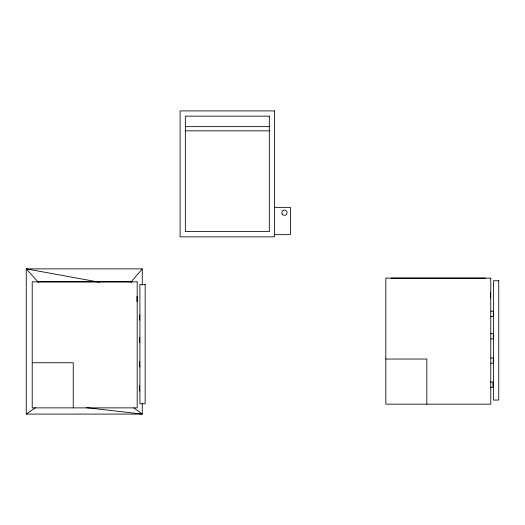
<?xml version="1.0" encoding="UTF-8"?>
<svg xmlns="http://www.w3.org/2000/svg" width="525" height="525" viewBox="0 0 525 525"><rect width="100%" height="100%" fill="white"/><g stroke="black" fill="none" stroke-linecap="round" stroke-linejoin="round"><path stroke-width="0.79" d="M130.837 282.293L142.262 268.872L26.25 268.872L26.25 414.094L142.262 414.094L142.262 403.489M26.25 414.094L35.47 407.676M185.351 126.65L269.325 126.65M185.351 130.843L269.325 130.843M274.293 207.362L290.404 207.362L290.404 234.655L274.293 234.655M490.868 311.187L493.323 311.187L493.323 316.437L490.868 316.437M490.868 333.631L493.323 333.631L493.323 338.881L490.868 338.881M490.868 358.017L493.323 358.017L493.323 363.267L490.868 363.267M385.816 359.034L426.838 359.034L426.838 404.171M32.215 362.749L73.244 362.749L73.244 407.879M490.501 382.075L492.955 382.075L492.955 387.325L490.501 387.325M86.415 407.669L142.262 414.094L133.822 407.886M99.369 282.194L26.25 268.872L38.463 282.45M490.619 292.635L490.619 297.885M485.527 278.132L391.059 278.132M142.262 268.872L142.262 285.193M139.729 314.902L139.729 320.152M139.729 337.345L139.729 342.595M139.729 361.732L139.729 366.982M139.361 385.79L139.361 391.04M137.025 296.349L137.025 301.599M131.933 281.84L37.465 281.84M274.568 110.906L180.101 110.906L180.101 236.86L274.568 236.86L274.568 110.906M269.325 116.15L185.351 116.15L185.351 231.61L269.325 231.61L269.325 116.15M490.777 278.132L385.816 278.132L385.816 404.171L490.777 404.171L490.777 278.132M498.75 280.75L493.5 280.75L493.5 400.05L498.75 400.05L498.75 280.75M137.183 281.84L32.215 281.84L32.215 407.879L137.183 407.879L137.183 281.84M145.156 284.465L139.906 284.465L139.906 403.764L145.156 403.764L145.156 284.465M282.155 214.029A2.625 2.625 0 0 0 286.696 214.029A2.625 2.625 0 0 0 284.425 210.092A2.625 2.625 0 0 0 282.155 214.029"/></g></svg>
